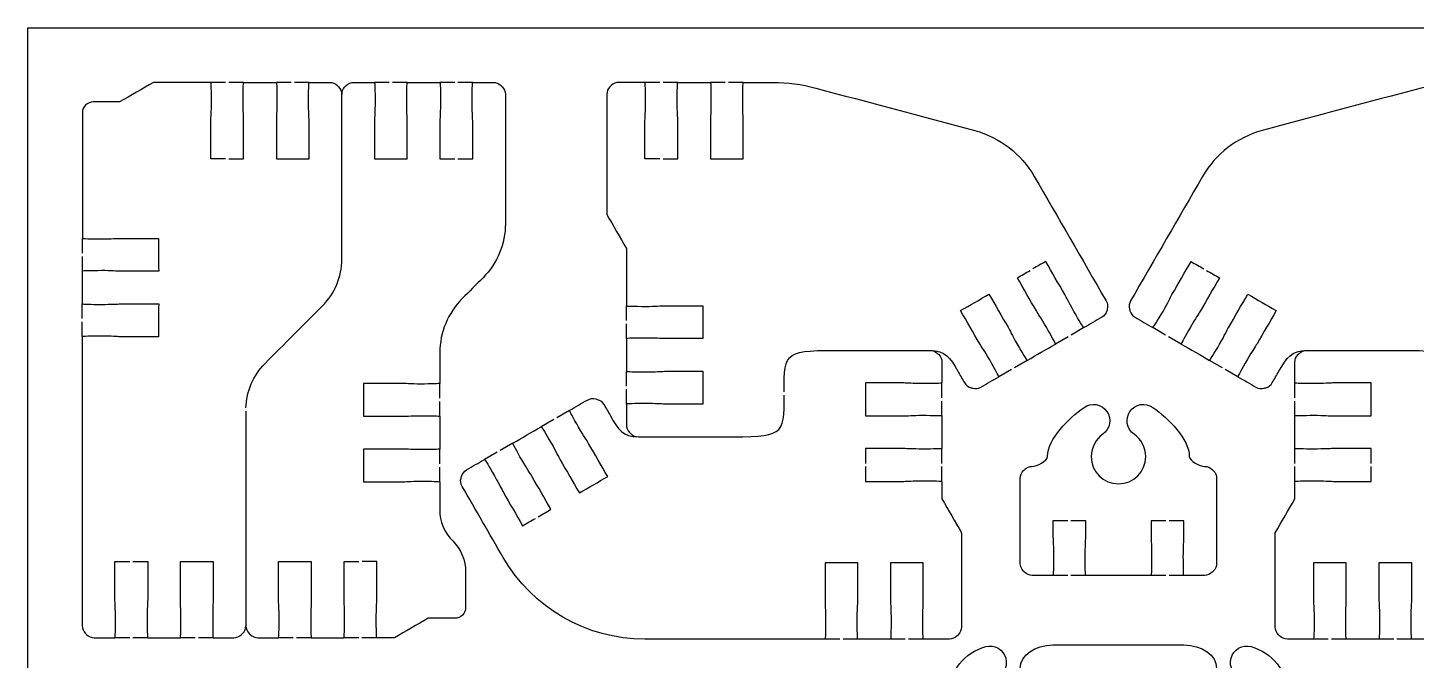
# Model space of a CAD drawing. Extents: x 0 to 410, y 0 to 300.
# Drawn here: x 0.2 to 127.5, y 242.2 to 300.2 of the extents above; entities that cross this region are included whole.
import ezdxf

# ---------------------------------------------------------------- set-up
doc = ezdxf.new("R2010")
doc.units = 0
doc.header["$MEASUREMENT"] = 0
doc.layers.add('DEFAULT', color=18, linetype='CONTINUOUS')

msp = doc.modelspace()

# ---------------------------------------------------------------- linework, layer by layer
at = {"layer": 'DEFAULT', "color": 18}
msp.add_lwpolyline([(200.18, 0.18), (0.18, 0.18), (0.18, 300.18), (200.18, 300.18)], close=True, dxfattribs=at)
at = {"layer": 'DEFAULT', "color": 1}
for points in [[(18.31, 295.17), (16.97, 295.17)], [(19.97, 295.17), (18.62, 295.17)], [(24.32, 295.17), (22.97, 295.17)], [(25.97, 295.17), (24.62, 295.17)], [(33.31, 295.17), (31.97, 295.17)], [(34.97, 295.17), (33.62, 295.17)], [(39.32, 295.17), (37.97, 295.17)], [(40.97, 295.17), (39.62, 295.17)], [(58.13, 295.17), (56.77, 295.17)], [(59.77, 295.17), (58.43, 295.17)], [(64.13, 295.17), (62.78, 295.17)], [(65.78, 295.17), (64.43, 295.17)], [(5.18, 279.54), (5.18, 280.89)], [(5.18, 277.89), (5.18, 279.24)], [(5.17, 273.54), (5.17, 274.89)], [(55.06, 273.36), (55.06, 274.71)], [(5.17, 271.89), (5.17, 273.24)], [(55.06, 271.71), (55.06, 273.06)], [(97.01, 272.71), (95.84, 272.03)], [(104.51, 272.03), (103.34, 272.71)], [(95.58, 271.88), (94.41, 271.21)], [(105.94, 271.21), (104.77, 271.88)], [(55.06, 267.36), (55.06, 268.7)], [(90.38, 268.88), (89.21, 268.21)], [(91.81, 269.71), (90.64, 269.04)], [(109.71, 269.04), (108.54, 269.71)], [(111.14, 268.21), (109.97, 268.88)], [(37.96, 266.25), (37.96, 267.6)], [(83.99, 266.29), (83.99, 267.64)], [(116.36, 266.29), (116.36, 267.64)], [(55.06, 265.71), (55.06, 267.06)], [(37.96, 264.6), (37.96, 265.95)], [(49.85, 265.13), (48.68, 264.46)], [(83.99, 264.64), (83.99, 265.99)], [(116.36, 264.64), (116.36, 265.99)], [(48.42, 264.31), (47.25, 263.63)], [(37.96, 260.24), (37.96, 261.59)], [(43.22, 261.31), (42.05, 260.63)], [(44.65, 262.13), (43.48, 261.46)], [(83.99, 260.28), (83.99, 261.63)], [(116.36, 260.28), (116.36, 261.63)], [(37.96, 258.59), (37.96, 259.94)], [(83.99, 258.63), (83.99, 259.98)], [(116.36, 258.63), (116.36, 259.98)], [(95.53, 250.01), (94.18, 250.01)], [(97.18, 250.01), (95.83, 250.01)], [(104.53, 250.01), (103.18, 250.01)], [(106.17, 250.01), (104.83, 250.01)], [(9.52, 244.3), (8.17, 244.3)], [(11.17, 244.3), (9.82, 244.3)], [(15.52, 244.3), (14.17, 244.3)], [(17.17, 244.3), (15.82, 244.3)], [(24.52, 244.3), (23.17, 244.3)], [(26.17, 244.3), (24.82, 244.3)], [(30.52, 244.3), (29.17, 244.3)], [(32.18, 244.3), (30.82, 244.3)], [(74.63, 244.18), (73.28, 244.18)], [(76.28, 244.18), (74.93, 244.18)], [(80.63, 244.18), (79.29, 244.18)], [(82.28, 244.18), (80.93, 244.18)], [(119.42, 244.18), (118.07, 244.18)], [(121.07, 244.18), (119.72, 244.18)], [(125.42, 244.18), (124.07, 244.18)], [(127.07, 244.18), (125.72, 244.18)]]:
    msp.add_lwpolyline(points, dxfattribs=at)
for points, knots in [([(18.31, 288.18), (17.86, 288.18), (17.41, 288.18), (16.96, 288.18), (16.96, 289.34), (16.96, 290.51), (16.96, 291.67), (16.97, 292.01), (17.02, 292.46), (17.02, 293.43), (17.02, 294.39), (16.99, 295.17), (16.97, 295.17), (15.21, 295.17), (13.46, 295.18), (11.71, 295.18), (10.67, 294.58), (9.64, 293.98), (8.6, 293.38), (7.79, 293.38), (6.98, 293.38), (6.18, 293.38), (5.63, 293.38), (5.18, 292.94), (5.18, 292.39), (5.18, 288.55), (5.18, 284.72), (5.18, 280.89), (5.18, 280.86), (5.96, 280.84), (6.93, 280.84), (7.89, 280.84), (8.34, 280.89), (8.67, 280.89), (9.84, 280.89), (11.01, 280.89), (12.17, 280.89), (12.17, 279.89), (12.17, 278.88), (12.18, 277.88), (11.01, 277.88), (9.84, 277.88), (8.67, 277.88), (8.34, 277.88), (7.89, 277.94), (6.93, 277.93), (6, 277.93), (5.24, 277.91), (5.17, 277.89), (5.17, 276.89), (5.17, 275.89), (5.17, 274.89), (5.17, 274.86), (5.96, 274.84), (6.92, 274.84), (7.89, 274.84), (8.34, 274.88), (8.68, 274.88), (9.84, 274.88), (11.01, 274.88), (12.18, 274.89), (12.17, 273.88), (12.17, 272.88), (12.17, 271.88), (11.01, 271.88), (9.84, 271.88), (8.67, 271.88), (8.34, 271.88), (7.89, 271.93), (6.92, 271.93), (5.96, 271.93), (5.18, 271.91), (5.17, 271.88), (5.17, 263.06), (5.17, 254.23), (5.17, 245.41), (5.17, 245.15), (5.28, 244.89), (5.46, 244.7), (5.5, 244.67), (5.53, 244.63), (5.57, 244.6), (5.76, 244.41), (6.01, 244.3), (6.27, 244.3), (6.91, 244.3), (7.54, 244.3), (8.17, 244.3), (8.2, 244.3), (8.22, 245.09), (8.22, 246.05), (8.22, 247.02), (8.17, 247.47), (8.17, 247.8), (8.17, 248.97), (8.17, 250.13), (8.17, 251.3), (8.62, 251.3), (9.07, 251.3), (9.52, 251.3)], [0, 0, 0, 0, 3.83, 3.83, 3.83, 13.74, 13.74, 13.74, 14.74, 14.74, 14.74, 15.74, 15.74, 15.74, 30.650003, 30.650003, 30.650003, 40.811027, 40.811027, 40.811027, 47.691027, 47.691027, 47.691027, 48.691027, 48.691027, 48.691027, 81.291027, 81.291027, 81.291027, 82.291027, 82.291027, 82.291027, 83.291027, 83.291027, 83.291027, 93.211027, 93.211027, 93.211027, 101.721033, 101.721033, 101.721033, 111.651033, 111.651033, 111.651033, 112.651033, 112.651033, 112.651033, 113.661033, 113.661033, 113.661033, 122.171033, 122.171033, 122.171033, 123.171033, 123.171033, 123.171033, 124.171033, 124.171033, 124.171033, 134.091038, 134.091038, 134.091038, 142.601044, 142.601044, 142.601044, 152.521044, 152.521044, 152.521044, 153.521044, 153.521044, 153.521044, 154.541044, 154.541044, 154.541044, 229.571044, 229.571044, 229.571044, 230.571044, 230.571044, 230.571044, 230.995308, 230.995308, 230.995308, 231.995308, 231.995308, 231.995308, 237.365308, 237.365308, 237.365308, 238.365308, 238.365308, 238.365308, 239.365308, 239.365308, 239.365308, 249.275308, 249.275308, 249.275308, 253.115308, 253.115308, 253.115308, 253.115308]), ([(18.61, 288.17), (19.06, 288.17), (19.52, 288.17), (19.97, 288.17), (19.97, 289.34), (19.97, 290.51), (19.97, 291.68), (19.97, 292.01), (19.92, 292.46), (19.92, 293.43), (19.92, 294.35), (19.94, 295.1), (19.97, 295.18), (20.97, 295.18), (21.97, 295.17), (22.97, 295.17), (23, 295.17), (23.02, 294.39), (23.02, 293.42), (23.02, 292.46), (22.96, 292.01), (22.97, 291.68), (22.97, 290.51), (22.97, 289.34), (22.97, 288.17), (23.97, 288.17), (24.97, 288.17), (25.97, 288.17), (25.97, 289.34), (25.97, 290.51), (25.97, 291.67), (25.97, 292.01), (25.92, 292.46), (25.92, 293.42), (25.92, 294.39), (25.94, 295.17), (25.97, 295.17), (26.6, 295.17), (27.23, 295.18), (27.86, 295.18), (28.13, 295.18), (28.38, 295.07), (28.57, 294.88), (28.6, 294.85), (28.64, 294.81), (28.68, 294.78), (28.86, 294.59), (28.97, 294.34), (28.97, 294.07)], [0, 0, 0, 0, 3.83, 3.83, 3.83, 13.76, 13.76, 13.76, 14.76, 14.76, 14.76, 16.76, 16.76, 16.76, 25.260006, 25.260006, 25.260006, 26.260006, 26.260006, 26.260006, 27.260006, 27.260006, 27.260006, 37.190006, 37.190006, 37.190006, 45.700006, 45.700006, 45.700006, 55.620006, 55.620006, 55.620006, 56.620006, 56.620006, 56.620006, 57.620006, 57.620006, 57.620006, 62.980015, 62.980015, 62.980015, 63.980015, 63.980015, 63.980015, 64.404279, 64.404279, 64.404279, 65.404279, 65.404279, 65.404279, 65.404279]), ([(20.18, 265.35), (20.22, 266.88), (20.84, 268.34), (21.93, 269.43), (23.69, 271.2), (25.45, 272.96), (27.21, 274.72), (28.34, 275.84), (28.97, 277.37), (28.97, 278.96), (28.97, 284), (28.97, 289.03), (28.97, 294.07), (28.97, 294.33), (29.07, 294.58), (29.26, 294.77), (29.3, 294.81), (29.33, 294.84), (29.37, 294.88), (29.56, 295.07), (29.83, 295.17), (30.1, 295.17), (30.72, 295.17), (31.34, 295.17), (31.97, 295.17), (32, 295.17), (32.02, 294.39), (32.02, 293.43), (32.02, 292.46), (31.97, 292.01), (31.97, 291.67), (31.97, 290.51), (31.97, 289.34), (31.97, 288.18), (32.97, 288.18), (33.97, 288.18), (34.97, 288.17), (34.97, 289.34), (34.97, 290.51), (34.97, 291.67), (34.97, 292.01), (34.92, 292.46), (34.92, 293.43), (34.92, 294.34), (34.94, 295.1), (34.97, 295.18), (35.97, 295.18), (36.97, 295.17), (37.97, 295.17), (38, 295.17), (38.02, 294.39), (38.02, 293.42), (38.02, 292.46), (37.97, 292.01), (37.97, 291.67), (37.97, 290.51), (37.97, 289.34), (37.97, 288.17), (38.42, 288.17), (38.87, 288.17), (39.32, 288.17)], [0, 0, 0, 0, 1, 1, 1, 22.177849, 22.177849, 22.177849, 23.177849, 23.177849, 23.177849, 65.987849, 65.987849, 65.987849, 66.987849, 66.987849, 66.987849, 67.405102, 67.405102, 67.405102, 68.405102, 68.405102, 68.405102, 73.695102, 73.695102, 73.695102, 74.695102, 74.695102, 74.695102, 75.695102, 75.695102, 75.695102, 85.605102, 85.605102, 85.605102, 94.115108, 94.115108, 94.115108, 104.035108, 104.035108, 104.035108, 105.035108, 105.035108, 105.035108, 107.035108, 107.035108, 107.035108, 115.545114, 115.545114, 115.545114, 116.545114, 116.545114, 116.545114, 117.545114, 117.545114, 117.545114, 127.465119, 127.465119, 127.465119, 131.305119, 131.305119, 131.305119, 131.305119]), ([(39.62, 288.18), (40.07, 288.18), (40.52, 288.18), (40.97, 288.18), (40.97, 289.34), (40.97, 290.51), (40.97, 291.67), (40.97, 292.01), (40.92, 292.46), (40.92, 293.42), (40.92, 294.39), (40.95, 295.17), (40.97, 295.17), (41.6, 295.17), (42.22, 295.17), (42.84, 295.17), (43.11, 295.17), (43.38, 295.07), (43.57, 294.88), (43.61, 294.84), (43.64, 294.81), (43.68, 294.77), (43.87, 294.59), (43.97, 294.34), (43.97, 294.09), (43.97, 290.14), (43.97, 286.18), (43.97, 282.23), (43.97, 280.38), (43.23, 278.6), (41.92, 277.28), (41.28, 276.65), (40.65, 276.01), (40.01, 275.37), (38.7, 274.06), (37.96, 272.28), (37.96, 270.42), (37.96, 269.48), (37.96, 268.54), (37.96, 267.6), (37.95, 267.57), (37.17, 267.55), (36.21, 267.54), (35.24, 267.54), (34.79, 267.6), (34.46, 267.59), (33.29, 267.59), (32.12, 267.59), (30.96, 267.59), (30.96, 266.59), (30.96, 265.59), (30.95, 264.59), (32.12, 264.59), (33.29, 264.59), (34.45, 264.59), (34.79, 264.59), (35.24, 264.64), (36.21, 264.64), (37.17, 264.64), (37.96, 264.62), (37.96, 264.59), (37.96, 263.59), (37.96, 262.59), (37.96, 261.59), (37.95, 261.56), (37.17, 261.54), (36.2, 261.54), (35.24, 261.54), (34.79, 261.59), (34.46, 261.59), (33.29, 261.59), (32.12, 261.59), (30.95, 261.59), (30.96, 260.59), (30.96, 259.59), (30.96, 258.59), (32.12, 258.59), (33.29, 258.59), (34.46, 258.59), (34.79, 258.59), (35.24, 258.64), (36.2, 258.64), (37.17, 258.64), (37.95, 258.62), (37.95, 258.59), (37.95, 257.73), (37.95, 256.88), (37.95, 256.02), (37.95, 254.95), (38.38, 253.93), (39.14, 253.17), (39.89, 252.42), (40.32, 251.39), (40.32, 250.32), (40.32, 249.25), (40.32, 248.17), (40.32, 247.09), (40.32, 246.54), (39.87, 246.09), (39.32, 246.09), (38.51, 246.09), (37.7, 246.09), (36.89, 246.09), (35.86, 245.49), (34.82, 244.9), (33.79, 244.3), (33.25, 244.3), (32.71, 244.3), (32.18, 244.3), (32.15, 244.31), (32.13, 245.09), (32.13, 246.05), (32.13, 247.02), (32.18, 247.46), (32.18, 247.8), (32.18, 248.97), (32.18, 250.13), (32.18, 251.3), (31.73, 251.3), (31.28, 251.3), (30.83, 251.3)], [0, 0, 0, 0, 3.83, 3.83, 3.83, 13.74, 13.74, 13.74, 14.74, 14.74, 14.74, 15.74, 15.74, 15.74, 21.03, 21.03, 21.03, 22.03, 22.03, 22.03, 22.447253, 22.447253, 22.447253, 23.447253, 23.447253, 23.447253, 57.047253, 57.047253, 57.047253, 58.047253, 58.047253, 58.047253, 65.71229, 65.71229, 65.71229, 66.71229, 66.71229, 66.71229, 74.72229, 74.72229, 74.72229, 75.72229, 75.72229, 75.72229, 76.72229, 76.72229, 76.72229, 86.64229, 86.64229, 86.64229, 95.152296, 95.152296, 95.152296, 105.072301, 105.072301, 105.072301, 106.072301, 106.072301, 106.072301, 107.072301, 107.072301, 107.072301, 115.582301, 115.582301, 115.582301, 116.582301, 116.582301, 116.582301, 117.582301, 117.582301, 117.582301, 127.512301, 127.512301, 127.512301, 136.022307, 136.022307, 136.022307, 145.942307, 145.942307, 145.942307, 146.942307, 146.942307, 146.942307, 147.942307, 147.942307, 147.942307, 155.222307, 155.222307, 155.222307, 156.222307, 156.222307, 156.222307, 157.222307, 157.222307, 157.222307, 166.372307, 166.372307, 166.372307, 167.372307, 167.372307, 167.372307, 174.242307, 174.242307, 174.242307, 184.403331, 184.403331, 184.403331, 188.973342, 188.973342, 188.973342, 189.973342, 189.973342, 189.973342, 190.973342, 190.973342, 190.973342, 200.883342, 200.883342, 200.883342, 204.713342, 204.713342, 204.713342, 204.713342]), ([(58.13, 288.18), (57.67, 288.18), (57.22, 288.18), (56.77, 288.18), (56.77, 289.34), (56.77, 290.51), (56.77, 291.68), (56.77, 292.01), (56.82, 292.46), (56.82, 293.43), (56.82, 294.39), (56.8, 295.17), (56.77, 295.18), (55.97, 295.18), (55.17, 295.18), (54.38, 295.18), (54.11, 295.18), (53.85, 295.07), (53.67, 294.88), (53.63, 294.85), (53.6, 294.81), (53.56, 294.78), (53.37, 294.59), (53.27, 294.34), (53.27, 294.07), (53.27, 290.41), (53.27, 286.74), (53.27, 283.07), (53.87, 282.04), (54.46, 281), (55.06, 279.97), (55.06, 278.22), (55.06, 276.46), (55.06, 274.71), (55.06, 274.68), (55.84, 274.66), (56.81, 274.66), (57.78, 274.66), (58.23, 274.71), (58.56, 274.71), (59.73, 274.71), (60.9, 274.71), (62.06, 274.71), (62.06, 273.71), (62.06, 272.71), (62.06, 271.71), (60.89, 271.71), (59.73, 271.71), (58.56, 271.71), (58.22, 271.71), (57.78, 271.76), (56.81, 271.76), (55.85, 271.76), (55.07, 271.74), (55.06, 271.71), (55.06, 270.71), (55.06, 269.71), (55.06, 268.71), (55.06, 268.68), (55.84, 268.66), (56.81, 268.66), (57.78, 268.66), (58.22, 268.71), (58.56, 268.71), (59.73, 268.71), (60.89, 268.71), (62.06, 268.71), (62.06, 267.71), (62.06, 266.71), (62.06, 265.71), (60.89, 265.71), (59.73, 265.71), (58.56, 265.71), (58.22, 265.71), (57.78, 265.76), (56.81, 265.76), (55.85, 265.76), (55.07, 265.74), (55.06, 265.71), (55.06, 265.08), (55.06, 264.45), (55.06, 263.81), (55.06, 263.55), (55.17, 263.29), (55.35, 263.11), (55.39, 263.07), (55.42, 263.04), (55.46, 263), (55.65, 262.81), (55.9, 262.71), (56.17, 262.71), (58.75, 262.71), (61.33, 262.71), (63.91, 262.71)], [0, 0, 0, 0, 3.84, 3.84, 3.84, 13.76, 13.76, 13.76, 14.76, 14.76, 14.76, 15.76, 15.76, 15.76, 22.55, 22.55, 22.55, 23.55, 23.55, 23.55, 23.974264, 23.974264, 23.974264, 24.974264, 24.974264, 24.974264, 56.154264, 56.154264, 56.154264, 66.315288, 66.315288, 66.315288, 81.225288, 81.225288, 81.225288, 82.225288, 82.225288, 82.225288, 83.225288, 83.225288, 83.225288, 93.145288, 93.145288, 93.145288, 101.655294, 101.655294, 101.655294, 111.575294, 111.575294, 111.575294, 112.575294, 112.575294, 112.575294, 113.575294, 113.575294, 113.575294, 122.075299, 122.075299, 122.075299, 123.075299, 123.075299, 123.075299, 124.075299, 124.075299, 124.075299, 133.995299, 133.995299, 133.995299, 142.505299, 142.505299, 142.505299, 152.425299, 152.425299, 152.425299, 153.425299, 153.425299, 153.425299, 154.425299, 154.425299, 154.425299, 159.785299, 159.785299, 159.785299, 160.785299, 160.785299, 160.785299, 161.209563, 161.209563, 161.209563, 162.209563, 162.209563, 162.209563, 184.159563, 184.159563, 184.159563, 184.159563]), ([(58.43, 288.18), (58.88, 288.18), (59.33, 288.18), (59.78, 288.18), (59.78, 289.34), (59.77, 290.51), (59.77, 291.68), (59.78, 292.01), (59.72, 292.46), (59.72, 293.43), (59.72, 294.39), (59.75, 295.18), (59.77, 295.18), (60.77, 295.18), (61.77, 295.18), (62.78, 295.18), (62.81, 295.17), (62.82, 294.39), (62.82, 293.43), (62.82, 292.46), (62.78, 292.01), (62.77, 291.68), (62.77, 290.51), (62.77, 289.34), (62.77, 288.18), (63.77, 288.18), (64.77, 288.18), (65.77, 288.18), (65.77, 289.34), (65.78, 290.51), (65.78, 291.67), (65.78, 292.01), (65.73, 292.46), (65.73, 293.43), (65.73, 294.39), (65.75, 295.17), (65.78, 295.17), (66.7, 295.17), (67.61, 295.17), (68.53, 295.17), (69.84, 295.17), (71.15, 295), (72.42, 294.66), (77.28, 293.36), (82.14, 292.06), (87, 290.76), (89.3, 290.14), (91.27, 288.63), (92.46, 286.57), (94.66, 282.77), (96.86, 278.97), (99.05, 275.17), (99.19, 274.94), (99.22, 274.66), (99.16, 274.41), (99.14, 274.36), (99.13, 274.31), (99.12, 274.26), (99.05, 274.01), (98.88, 273.79), (98.65, 273.66), (98.1, 273.34), (97.56, 273.03), (97.01, 272.71), (96.97, 272.72), (96.57, 273.38), (96.09, 274.2), (95.61, 275.04), (95.43, 275.45), (95.26, 275.74), (94.68, 276.75), (94.09, 277.76), (93.51, 278.77), (93.12, 278.54), (92.73, 278.32), (92.34, 278.1)], [0, 0, 0, 0, 3.82, 3.82, 3.82, 13.740005, 13.740005, 13.740005, 14.740005, 14.740005, 14.740005, 15.740005, 15.740005, 15.740005, 24.250005, 24.250005, 24.250005, 25.250005, 25.250005, 25.250005, 26.250005, 26.250005, 26.250005, 36.170005, 36.170005, 36.170005, 44.680005, 44.680005, 44.680005, 54.59001, 54.59001, 54.59001, 55.59001, 55.59001, 55.59001, 56.59001, 56.59001, 56.59001, 64.40001, 64.40001, 64.40001, 65.40001, 65.40001, 65.40001, 108.206171, 108.206171, 108.206171, 109.206171, 109.206171, 109.206171, 146.527458, 146.527458, 146.527458, 147.527458, 147.527458, 147.527458, 147.951958, 147.951958, 147.951958, 148.951958, 148.951958, 148.951958, 154.337643, 154.337643, 154.337643, 155.337643, 155.337643, 155.337643, 156.337643, 156.337643, 156.337643, 166.253151, 166.253151, 166.253151, 170.074695, 170.074695, 170.074695, 170.074695]), ([(141.93, 288.18), (141.48, 288.18), (141.03, 288.18), (140.58, 288.18), (140.58, 289.34), (140.58, 290.51), (140.58, 291.68), (140.58, 292.01), (140.63, 292.46), (140.63, 293.43), (140.63, 294.35), (140.61, 295.1), (140.58, 295.18), (139.58, 295.18), (138.58, 295.18), (137.58, 295.18), (137.55, 295.17), (137.53, 294.39), (137.53, 293.43), (137.53, 292.46), (137.58, 292.01), (137.58, 291.68), (137.58, 290.51), (137.58, 289.34), (137.58, 288.18), (136.58, 288.18), (135.58, 288.18), (134.58, 288.18), (134.58, 289.34), (134.58, 290.51), (134.58, 291.67), (134.58, 292.01), (134.63, 292.46), (134.63, 293.43), (134.63, 294.39), (134.6, 295.17), (134.58, 295.17), (133.66, 295.17), (132.74, 295.17), (131.82, 295.17), (130.51, 295.17), (129.2, 295), (127.94, 294.66), (123.07, 293.36), (118.21, 292.06), (113.35, 290.76), (111.05, 290.14), (109.08, 288.63), (107.89, 286.57), (105.69, 282.77), (103.5, 278.97), (101.3, 275.17), (101.16, 274.94), (101.13, 274.66), (101.2, 274.41), (101.21, 274.36), (101.22, 274.31), (101.23, 274.26), (101.31, 274.01), (101.47, 273.79), (101.7, 273.66), (102.25, 273.34), (102.8, 273.03), (103.34, 272.71), (103.38, 272.72), (103.79, 273.38), (104.27, 274.2), (104.75, 275.04), (104.92, 275.45), (105.09, 275.74), (105.68, 276.75), (106.26, 277.76), (106.84, 278.77), (107.23, 278.54), (107.62, 278.32), (108.01, 278.1)], [0, 0, 0, 0, 3.84, 3.84, 3.84, 13.760005, 13.760005, 13.760005, 14.760005, 14.760005, 14.760005, 16.760005, 16.760005, 16.760005, 25.270005, 25.270005, 25.270005, 26.270005, 26.270005, 26.270005, 27.270005, 27.270005, 27.270005, 37.190005, 37.190005, 37.190005, 45.700005, 45.700005, 45.700005, 55.61001, 55.61001, 55.61001, 56.61001, 56.61001, 56.61001, 57.61001, 57.61001, 57.61001, 65.43001, 65.43001, 65.43001, 66.43001, 66.43001, 66.43001, 109.236171, 109.236171, 109.236171, 110.236171, 110.236171, 110.236171, 147.557458, 147.557458, 147.557458, 148.557458, 148.557458, 148.557458, 148.981958, 148.981958, 148.981958, 149.981958, 149.981958, 149.981958, 155.367643, 155.367643, 155.367643, 156.367643, 156.367643, 156.367643, 157.367643, 157.367643, 157.367643, 167.283151, 167.283151, 167.283151, 171.104695, 171.104695, 171.104695, 171.104695]), ([(82.89, 270.63), (84.32, 270.63), (84.74, 269.96), (85.45, 268.72), (85.66, 268.37), (85.86, 268.02), (86.06, 267.67), (86.19, 267.44), (86.41, 267.27), (86.67, 267.2), (86.71, 267.19), (86.76, 267.18), (86.81, 267.16), (87.07, 267.09), (87.34, 267.13), (87.57, 267.26), (88.12, 267.58), (88.66, 267.89), (89.21, 268.21), (89.22, 268.25), (88.85, 268.93), (88.38, 269.75), (87.89, 270.59), (87.63, 270.95), (87.46, 271.24), (86.88, 272.25), (86.29, 273.26), (85.71, 274.27), (86.58, 274.77), (87.44, 275.27), (88.31, 275.77), (88.89, 274.76), (89.48, 273.75), (90.06, 272.74), (90.23, 272.45), (90.41, 272.04), (90.89, 271.2), (91.37, 270.37), (91.77, 269.72), (91.81, 269.71), (92.68, 270.21), (93.54, 270.71), (94.41, 271.21), (94.42, 271.25), (94.05, 271.93), (93.58, 272.75), (93.09, 273.59), (92.83, 273.95), (92.66, 274.24), (92.08, 275.25), (91.49, 276.26), (90.91, 277.27), (91.3, 277.5), (91.69, 277.72), (92.08, 277.95)], [0, 0, 0, 0, 1, 1, 1, 4.454417, 4.454417, 4.454417, 5.454417, 5.454417, 5.454417, 5.878917, 5.878917, 5.878917, 6.878917, 6.878917, 6.878917, 12.242284, 12.242284, 12.242284, 13.242284, 13.242284, 13.242284, 14.242284, 14.242284, 14.242284, 24.166446, 24.166446, 24.166446, 32.682719, 32.682719, 32.682719, 42.59688, 42.59688, 42.59688, 43.59688, 43.59688, 43.59688, 44.59688, 44.59688, 44.59688, 53.104489, 53.104489, 53.104489, 54.104489, 54.104489, 54.104489, 55.104489, 55.104489, 55.104489, 65.032308, 65.032308, 65.032308, 68.862517, 68.862517, 68.862517, 68.862517]), ([(108.27, 277.95), (108.66, 277.72), (109.05, 277.5), (109.44, 277.27), (108.86, 276.26), (108.28, 275.25), (107.69, 274.24), (107.52, 273.95), (107.26, 273.59), (106.78, 272.75), (106.3, 271.93), (105.93, 271.25), (105.94, 271.21), (106.81, 270.71), (107.68, 270.21), (108.54, 269.71), (108.58, 269.72), (108.99, 270.37), (109.46, 271.2), (109.94, 272.04), (110.12, 272.45), (110.29, 272.74), (110.88, 273.75), (111.46, 274.76), (112.04, 275.77), (112.91, 275.27), (113.78, 274.77), (114.64, 274.27), (114.06, 273.26), (113.48, 272.25), (112.89, 271.24), (112.72, 270.95), (112.46, 270.59), (111.98, 269.75), (111.5, 268.93), (111.13, 268.25), (111.14, 268.21), (111.69, 267.89), (112.24, 267.58), (112.78, 267.26), (113.01, 267.13), (113.29, 267.09), (113.54, 267.16), (113.59, 267.18), (113.64, 267.19), (113.68, 267.2), (113.94, 267.27), (114.16, 267.44), (114.29, 267.67), (114.49, 268.02), (114.7, 268.37), (114.9, 268.72), (115.62, 269.96), (116.03, 270.63), (117.46, 270.63)], [0, 0, 0, 0, 3.830209, 3.830209, 3.830209, 13.758028, 13.758028, 13.758028, 14.758028, 14.758028, 14.758028, 15.758028, 15.758028, 15.758028, 24.265637, 24.265637, 24.265637, 25.265637, 25.265637, 25.265637, 26.265637, 26.265637, 26.265637, 36.179798, 36.179798, 36.179798, 44.696071, 44.696071, 44.696071, 54.620233, 54.620233, 54.620233, 55.620233, 55.620233, 55.620233, 56.620233, 56.620233, 56.620233, 61.9836, 61.9836, 61.9836, 62.9836, 62.9836, 62.9836, 63.4081, 63.4081, 63.4081, 64.4081, 64.4081, 64.4081, 67.862517, 67.862517, 67.862517, 68.862517, 68.862517, 68.862517, 68.862517]), ([(69.53, 266.82), (69.53, 270.63), (69.6, 270.63), (75.15, 270.63), (77.73, 270.63), (80.31, 270.63), (82.89, 270.63), (83.16, 270.63), (83.41, 270.53), (83.6, 270.34), (83.63, 270.31), (83.67, 270.27), (83.7, 270.24), (83.89, 270.05), (84, 269.79), (84, 269.53), (84, 268.9), (84, 268.27), (84, 267.64), (83.99, 267.6), (83.21, 267.59), (82.24, 267.59), (81.28, 267.59), (80.83, 267.64), (80.5, 267.64), (79.33, 267.64), (78.17, 267.64), (77, 267.64), (77, 266.63), (77, 265.63), (77, 264.63), (78.17, 264.63), (79.33, 264.63), (80.5, 264.63), (80.83, 264.63), (81.28, 264.68), (82.24, 264.68), (83.21, 264.68), (84, 264.66), (84, 264.63), (84, 263.63), (84, 262.63), (83.99, 261.63), (83.99, 261.6), (83.21, 261.59), (82.25, 261.59), (81.28, 261.59), (80.83, 261.63), (80.5, 261.63), (79.33, 261.63), (78.17, 261.63), (77, 261.63), (77, 261.18), (77, 260.73), (77, 260.28)], [0, 0, 0, 0, 1, 1, 1, 22.95, 22.95, 22.95, 23.95, 23.95, 23.95, 24.367253, 24.367253, 24.367253, 25.367253, 25.367253, 25.367253, 30.727253, 30.727253, 30.727253, 31.727253, 31.727253, 31.727253, 32.727253, 32.727253, 32.727253, 42.647253, 42.647253, 42.647253, 51.157253, 51.157253, 51.157253, 61.077253, 61.077253, 61.077253, 62.077253, 62.077253, 62.077253, 63.077253, 63.077253, 63.077253, 71.577259, 71.577259, 71.577259, 72.577259, 72.577259, 72.577259, 73.577259, 73.577259, 73.577259, 83.497259, 83.497259, 83.497259, 87.327259, 87.327259, 87.327259, 87.327259]), ([(123.35, 260.28), (123.35, 260.73), (123.35, 261.18), (123.35, 261.63), (122.19, 261.63), (121.02, 261.63), (119.85, 261.63), (119.52, 261.63), (119.07, 261.59), (118.1, 261.59), (117.15, 261.59), (116.37, 261.6), (116.36, 261.63), (116.36, 262.63), (116.36, 263.63), (116.35, 264.63), (116.35, 264.66), (117.14, 264.68), (118.11, 264.68), (119.07, 264.68), (119.52, 264.63), (119.85, 264.63), (121.02, 264.63), (122.19, 264.63), (123.35, 264.63), (123.35, 265.63), (123.35, 266.63), (123.35, 267.64), (122.19, 267.64), (121.02, 267.64), (119.85, 267.64), (119.52, 267.64), (119.07, 267.59), (118.11, 267.59), (117.14, 267.59), (116.36, 267.6), (116.35, 267.64), (116.35, 268.27), (116.35, 268.9), (116.35, 269.53), (116.35, 269.79), (116.46, 270.05), (116.65, 270.24), (116.69, 270.27), (116.72, 270.31), (116.75, 270.34), (116.94, 270.53), (117.2, 270.63), (117.46, 270.63), (120.04, 270.63), (122.62, 270.63), (125.21, 270.63), (130.75, 270.63), (130.83, 270.63), (130.83, 266.82)], [0, 0, 0, 0, 3.83, 3.83, 3.83, 13.75, 13.75, 13.75, 14.75, 14.75, 14.75, 15.75, 15.75, 15.75, 24.250006, 24.250006, 24.250006, 25.250006, 25.250006, 25.250006, 26.250006, 26.250006, 26.250006, 36.170006, 36.170006, 36.170006, 44.680006, 44.680006, 44.680006, 54.600006, 54.600006, 54.600006, 55.600006, 55.600006, 55.600006, 56.600006, 56.600006, 56.600006, 61.960006, 61.960006, 61.960006, 62.960006, 62.960006, 62.960006, 63.377259, 63.377259, 63.377259, 64.377259, 64.377259, 64.377259, 86.327259, 86.327259, 86.327259, 87.327259, 87.327259, 87.327259, 87.327259]), ([(46.98, 255.39), (47.37, 255.62), (47.76, 255.84), (48.15, 256.07), (47.57, 257.08), (46.98, 258.09), (46.4, 259.1), (46.23, 259.39), (45.97, 259.75), (45.48, 260.59), (45.01, 261.41), (44.64, 262.09), (44.65, 262.13), (45.52, 262.63), (46.38, 263.13), (47.25, 263.63), (47.28, 263.62), (47.69, 262.97), (48.17, 262.14), (48.65, 261.3), (48.83, 260.89), (49, 260.6), (49.58, 259.59), (50.16, 258.58), (50.75, 257.57), (51.61, 258.07), (52.48, 258.57), (53.35, 259.07), (52.76, 260.08), (52.18, 261.09), (51.6, 262.1), (51.43, 262.39), (51.17, 262.75), (50.68, 263.59), (50.21, 264.41), (49.84, 265.09), (49.85, 265.13), (50.39, 265.45), (50.94, 265.76), (51.49, 266.08), (51.72, 266.21), (51.99, 266.25), (52.25, 266.18), (52.3, 266.17), (52.34, 266.15), (52.39, 266.14), (52.65, 266.07), (52.87, 265.9), (53, 265.67), (53.2, 265.32), (53.41, 264.97), (53.61, 264.62), (54.32, 263.38), (54.74, 262.71), (56.17, 262.71)], [0, 0, 0, 0, 3.830209, 3.830209, 3.830209, 13.758028, 13.758028, 13.758028, 14.758028, 14.758028, 14.758028, 15.758028, 15.758028, 15.758028, 24.265637, 24.265637, 24.265637, 25.265637, 25.265637, 25.265637, 26.265637, 26.265637, 26.265637, 36.179798, 36.179798, 36.179798, 44.696071, 44.696071, 44.696071, 54.620233, 54.620233, 54.620233, 55.620233, 55.620233, 55.620233, 56.620233, 56.620233, 56.620233, 61.9836, 61.9836, 61.9836, 62.9836, 62.9836, 62.9836, 63.4081, 63.4081, 63.4081, 64.4081, 64.4081, 64.4081, 67.862517, 67.862517, 67.862517, 68.862517, 68.862517, 68.862517, 68.862517]), ([(20.17, 265.05), (20.17, 258.5), (20.17, 251.95), (20.17, 245.4), (20.17, 245.14), (20.28, 244.88), (20.47, 244.69), (20.5, 244.66), (20.53, 244.63), (20.57, 244.59), (20.76, 244.4), (21.01, 244.3), (21.28, 244.3), (21.91, 244.3), (22.54, 244.3), (23.17, 244.3), (23.2, 244.3), (23.22, 245.09), (23.22, 246.05), (23.22, 247.02), (23.17, 247.46), (23.17, 247.8), (23.17, 248.97), (23.17, 250.14), (23.17, 251.3), (24.17, 251.3), (25.17, 251.3), (26.17, 251.3), (26.17, 250.13), (26.17, 248.97), (26.17, 247.8), (26.18, 247.47), (26.12, 247.02), (26.12, 246.05), (26.12, 245.09), (26.14, 244.31), (26.17, 244.3), (27.17, 244.3), (28.17, 244.3), (29.17, 244.3), (29.2, 244.37), (29.22, 245.13), (29.23, 246.05), (29.23, 247.02), (29.18, 247.47), (29.18, 247.8), (29.18, 248.97), (29.18, 250.13), (29.18, 251.3), (29.63, 251.3), (30.08, 251.3), (30.53, 251.3)], [0, 0, 0, 0, 55.68, 55.68, 55.68, 56.68, 56.68, 56.68, 57.090122, 57.090122, 57.090122, 58.090122, 58.090122, 58.090122, 63.460131, 63.460131, 63.460131, 64.460131, 64.460131, 64.460131, 65.460131, 65.460131, 65.460131, 75.380131, 75.380131, 75.380131, 83.890131, 83.890131, 83.890131, 93.820131, 93.820131, 93.820131, 94.820131, 94.820131, 94.820131, 95.820131, 95.820131, 95.820131, 105.320137, 105.320137, 105.320137, 106.320137, 106.320137, 106.320137, 107.320137, 107.320137, 107.320137, 117.250137, 117.250137, 117.250137, 121.080137, 121.080137, 121.080137, 121.080137]), ([(95.53, 255.01), (95.08, 255.01), (94.63, 255.01), (94.18, 255.01), (94.18, 254.51), (94.18, 254.01), (94.18, 253.51), (94.18, 253.17), (94.23, 252.72), (94.23, 251.76), (94.23, 250.79), (94.2, 250.01), (94.18, 250.01), (93.54, 250.01), (92.91, 250.01), (92.28, 250.01), (92.02, 250.01), (91.76, 250.11), (91.58, 250.3), (91.54, 250.34), (91.51, 250.37), (91.47, 250.41), (91.28, 250.6), (91.18, 250.85), (91.18, 251.11), (91.18, 253.71), (91.18, 256.31), (91.18, 258.9), (91.18, 259.17), (91.28, 259.42), (91.47, 259.61), (91.51, 259.64), (91.54, 259.68), (91.58, 259.71), (91.76, 259.9), (92.02, 260), (92.28, 260), (92.68, 260), (93.68, 260.49), (93.68, 260.9), (93.68, 262.53), (95.61, 264.41), (97.03, 265.41), (97.7, 265.88), (98.64, 265.72), (99.11, 265.04), (99.59, 264.36), (99.42, 263.43), (98.75, 262.95), (98.11, 262.5), (97.68, 261.75), (97.68, 260.9), (97.68, 259.52), (98.8, 258.4), (100.18, 258.4), (101.56, 258.4), (102.68, 259.52), (102.68, 260.9), (102.68, 261.75), (102.26, 262.5), (101.61, 262.95), (100.93, 263.43), (100.77, 264.36), (101.24, 265.04), (101.72, 265.72), (102.65, 265.88), (103.33, 265.41), (104.75, 264.41), (106.68, 262.53), (106.68, 260.9), (106.68, 260.49), (107.67, 260), (108.08, 260), (108.34, 260), (108.59, 259.9), (108.78, 259.71), (108.81, 259.68), (108.85, 259.64), (108.88, 259.61), (109.07, 259.42), (109.18, 259.17), (109.18, 258.9), (109.18, 256.31), (109.18, 253.71), (109.18, 251.11), (109.18, 250.85), (109.07, 250.6), (108.88, 250.41), (108.85, 250.37), (108.81, 250.34), (108.78, 250.3), (108.59, 250.11), (108.34, 250.01), (108.07, 250.01), (107.44, 250.01), (106.81, 250.01), (106.18, 250.01), (106.15, 250.01), (106.13, 250.79), (106.13, 251.76), (106.13, 252.72), (106.18, 253.17), (106.18, 253.51), (106.18, 254.01), (106.18, 254.51), (106.18, 255.01), (105.73, 255.01), (105.28, 255.01), (104.83, 255.01)], [0, 0, 0, 0, 3.83, 3.83, 3.83, 8.08, 8.08, 8.08, 9.08, 9.08, 9.08, 10.08, 10.08, 10.08, 15.45, 15.45, 15.45, 16.45, 16.45, 16.45, 16.874264, 16.874264, 16.874264, 17.874264, 17.874264, 17.874264, 39.944264, 39.944264, 39.944264, 40.944264, 40.944264, 40.944264, 41.368528, 41.368528, 41.368528, 42.368528, 42.368528, 42.368528, 43.368528, 43.368528, 43.368528, 44.368528, 44.368528, 44.368528, 45.368528, 45.368528, 45.368528, 46.368528, 46.368528, 46.368528, 47.368528, 47.368528, 47.368528, 48.368528, 48.368528, 48.368528, 49.368528, 49.368528, 49.368528, 50.368528, 50.368528, 50.368528, 51.368528, 51.368528, 51.368528, 52.368528, 52.368528, 52.368528, 53.368528, 53.368528, 53.368528, 54.368528, 54.368528, 54.368528, 55.368528, 55.368528, 55.368528, 55.792792, 55.792792, 55.792792, 56.792792, 56.792792, 56.792792, 78.862792, 78.862792, 78.862792, 79.862792, 79.862792, 79.862792, 80.287056, 80.287056, 80.287056, 81.287056, 81.287056, 81.287056, 86.657056, 86.657056, 86.657056, 87.657056, 87.657056, 87.657056, 88.657056, 88.657056, 88.657056, 92.907056, 92.907056, 92.907056, 96.737056, 96.737056, 96.737056, 96.737056]), ([(77, 259.98), (77, 259.53), (77, 259.08), (77, 258.63), (78.16, 258.63), (79.33, 258.63), (80.5, 258.63), (80.83, 258.63), (81.28, 258.68), (82.25, 258.68), (83.21, 258.68), (84, 258.66), (84, 258.63), (84, 258.1), (84, 257.56), (84, 257.02), (84.6, 255.99), (85.19, 254.95), (85.79, 253.92), (85.79, 251.04), (85.79, 248.16), (85.79, 245.28), (85.79, 245.02), (85.68, 244.76), (85.5, 244.57), (85.46, 244.54), (85.43, 244.5), (85.39, 244.47), (85.2, 244.28), (84.95, 244.18), (84.68, 244.18), (83.88, 244.18), (83.09, 244.18), (82.29, 244.18), (82.26, 244.18), (82.24, 244.96), (82.24, 245.93), (82.24, 246.89), (82.28, 247.34), (82.29, 247.68), (82.29, 248.84), (82.29, 250.01), (82.29, 251.17), (81.29, 251.17), (80.28, 251.17), (79.28, 251.17), (79.28, 250.01), (79.28, 248.84), (79.29, 247.68), (79.28, 247.34), (79.33, 246.89), (79.33, 245.93), (79.33, 244.96), (79.31, 244.18), (79.29, 244.18), (78.28, 244.18), (77.28, 244.18), (76.28, 244.18), (76.25, 244.19), (76.23, 244.97), (76.23, 245.93), (76.23, 246.89), (76.28, 247.34), (76.29, 247.68), (76.29, 248.84), (76.29, 250.01), (76.29, 251.17), (75.29, 251.17), (74.29, 251.17), (73.28, 251.17), (73.28, 250.01), (73.28, 248.84), (73.28, 247.68), (73.28, 247.34), (73.33, 246.9), (73.33, 245.93), (73.33, 244.96), (73.31, 244.18), (73.28, 244.18), (67.77, 244.18), (62.26, 244.18), (56.75, 244.18), (51.39, 244.18), (46.44, 247.03), (43.76, 251.67), (42.51, 253.84), (41.26, 256.01), (40, 258.17), (39.87, 258.4), (39.83, 258.68), (39.9, 258.93), (39.92, 258.98), (39.93, 259.03), (39.94, 259.08), (40.01, 259.33), (40.18, 259.55), (40.41, 259.68), (40.96, 260), (41.5, 260.32), (42.05, 260.63), (42.09, 260.62), (42.49, 259.97), (42.97, 259.14), (43.45, 258.3), (43.63, 257.89), (43.8, 257.6), (44.38, 256.59), (44.96, 255.58), (45.55, 254.57), (45.94, 254.8), (46.33, 255.02), (46.72, 255.24)], [0, 0, 0, 0, 3.83, 3.83, 3.83, 13.75, 13.75, 13.75, 14.75, 14.75, 14.75, 15.75, 15.75, 15.75, 20.32, 20.32, 20.32, 30.481024, 30.481024, 30.481024, 54.961024, 54.961024, 54.961024, 55.961024, 55.961024, 55.961024, 56.385288, 56.385288, 56.385288, 57.385288, 57.385288, 57.385288, 64.175288, 64.175288, 64.175288, 65.175288, 65.175288, 65.175288, 66.175288, 66.175288, 66.175288, 76.095288, 76.095288, 76.095288, 84.615288, 84.615288, 84.615288, 94.535293, 94.535293, 94.535293, 95.535293, 95.535293, 95.535293, 96.535293, 96.535293, 96.535293, 105.045293, 105.045293, 105.045293, 106.045293, 106.045293, 106.045293, 107.045293, 107.045293, 107.045293, 116.965293, 116.965293, 116.965293, 125.475293, 125.475293, 125.475293, 135.385298, 135.385298, 135.385298, 136.385298, 136.385298, 136.385298, 137.385298, 137.385298, 137.385298, 184.255298, 184.255298, 184.255298, 185.255298, 185.255298, 185.255298, 206.554809, 206.554809, 206.554809, 207.554809, 207.554809, 207.554809, 207.979309, 207.979309, 207.979309, 208.979309, 208.979309, 208.979309, 214.356344, 214.356344, 214.356344, 215.356344, 215.356344, 215.356344, 216.356344, 216.356344, 216.356344, 226.271852, 226.271852, 226.271852, 230.088408, 230.088408, 230.088408, 230.088408]), ([(153.64, 255.25), (154.03, 255.02), (154.41, 254.8), (154.8, 254.57), (155.39, 255.58), (155.97, 256.59), (156.56, 257.6), (156.72, 257.89), (156.9, 258.3), (157.38, 259.14), (157.86, 259.97), (158.26, 260.62), (158.3, 260.63), (158.85, 260.32), (159.4, 260), (159.94, 259.68), (160.17, 259.55), (160.34, 259.33), (160.41, 259.08), (160.42, 259.03), (160.44, 258.98), (160.45, 258.93), (160.52, 258.68), (160.48, 258.4), (160.35, 258.17), (159.1, 256.01), (157.84, 253.84), (156.59, 251.67), (153.91, 247.03), (148.96, 244.18), (143.6, 244.18), (138.09, 244.18), (132.58, 244.18), (127.07, 244.18), (127.04, 244.18), (127.02, 244.96), (127.02, 245.93), (127.02, 246.9), (127.07, 247.34), (127.07, 247.68), (127.07, 248.84), (127.07, 250.01), (127.07, 251.17), (126.07, 251.17), (125.07, 251.17), (124.07, 251.17), (124.07, 250.01), (124.07, 248.84), (124.07, 247.68), (124.07, 247.34), (124.12, 246.89), (124.12, 245.93), (124.12, 244.97), (124.1, 244.19), (124.07, 244.18), (123.07, 244.18), (122.07, 244.18), (121.07, 244.18), (121.04, 244.18), (121.02, 244.96), (121.02, 245.93), (121.02, 246.89), (121.07, 247.34), (121.07, 247.68), (121.07, 248.84), (121.07, 250.01), (121.07, 251.17), (120.07, 251.17), (119.07, 251.17), (118.07, 251.17), (118.07, 250.01), (118.07, 248.84), (118.07, 247.68), (118.07, 247.34), (118.12, 246.89), (118.12, 245.93), (118.12, 244.96), (118.1, 244.18), (118.07, 244.18), (117.27, 244.18), (116.47, 244.18), (115.67, 244.18), (115.41, 244.18), (115.15, 244.28), (114.96, 244.47), (114.93, 244.5), (114.89, 244.54), (114.86, 244.57), (114.67, 244.76), (114.56, 245.02), (114.56, 245.28), (114.56, 248.16), (114.56, 251.04), (114.56, 253.92), (115.16, 254.95), (115.76, 255.99), (116.35, 257.02), (116.35, 257.56), (116.35, 258.1), (116.35, 258.63), (116.35, 258.66), (117.14, 258.68), (118.1, 258.68), (119.07, 258.68), (119.52, 258.63), (119.86, 258.63), (121.02, 258.63), (122.19, 258.63), (123.36, 258.63), (123.36, 259.08), (123.36, 259.53), (123.36, 259.98)], [0, 0, 0, 0, 3.821544, 3.821544, 3.821544, 13.737052, 13.737052, 13.737052, 14.737052, 14.737052, 14.737052, 15.737052, 15.737052, 15.737052, 21.114087, 21.114087, 21.114087, 22.114087, 22.114087, 22.114087, 22.538586, 22.538586, 22.538586, 23.538586, 23.538586, 23.538586, 44.838098, 44.838098, 44.838098, 45.838098, 45.838098, 45.838098, 92.698098, 92.698098, 92.698098, 93.698098, 93.698098, 93.698098, 94.698098, 94.698098, 94.698098, 104.608103, 104.608103, 104.608103, 113.118103, 113.118103, 113.118103, 123.038103, 123.038103, 123.038103, 124.038103, 124.038103, 124.038103, 125.038103, 125.038103, 125.038103, 133.548103, 133.548103, 133.548103, 134.548103, 134.548103, 134.548103, 135.548103, 135.548103, 135.548103, 145.468108, 145.468108, 145.468108, 153.988108, 153.988108, 153.988108, 163.908108, 163.908108, 163.908108, 164.908108, 164.908108, 164.908108, 165.908108, 165.908108, 165.908108, 172.698108, 172.698108, 172.698108, 173.698108, 173.698108, 173.698108, 174.122372, 174.122372, 174.122372, 175.122372, 175.122372, 175.122372, 199.602372, 199.602372, 199.602372, 209.763396, 209.763396, 209.763396, 214.333396, 214.333396, 214.333396, 215.333396, 215.333396, 215.333396, 216.333396, 216.333396, 216.333396, 226.253396, 226.253396, 226.253396, 230.083396, 230.083396, 230.083396, 230.083396]), ([(104.53, 255.01), (104.08, 255.01), (103.63, 255.01), (103.18, 255.01), (103.18, 254.51), (103.18, 254.01), (103.18, 253.51), (103.18, 253.17), (103.22, 252.72), (103.22, 251.76), (103.22, 250.79), (103.2, 250.01), (103.18, 250.01), (101.18, 250.01), (99.18, 250.01), (97.18, 250.01), (97.15, 250.01), (97.13, 250.79), (97.13, 251.76), (97.13, 252.72), (97.18, 253.17), (97.18, 253.51), (97.18, 254.01), (97.18, 254.51), (97.18, 255.01), (96.73, 255.01), (96.28, 255.01), (95.83, 255.01)], [0, 0, 0, 0, 3.83, 3.83, 3.83, 8.08, 8.08, 8.08, 9.08, 9.08, 9.08, 10.08, 10.08, 10.08, 27.08, 27.08, 27.08, 28.08, 28.08, 28.08, 29.08, 29.08, 29.08, 33.33, 33.33, 33.33, 37.16, 37.16, 37.16, 37.16]), ([(9.82, 251.3), (10.27, 251.3), (10.72, 251.3), (11.17, 251.3), (11.17, 250.14), (11.17, 248.97), (11.17, 247.8), (11.17, 247.47), (11.12, 247.02), (11.12, 246.05), (11.12, 245.09), (11.14, 244.31), (11.17, 244.3), (12.17, 244.3), (13.17, 244.3), (14.17, 244.3), (14.2, 244.38), (14.22, 245.13), (14.22, 246.05), (14.22, 247.02), (14.17, 247.47), (14.17, 247.8), (14.17, 248.97), (14.17, 250.14), (14.17, 251.3), (15.17, 251.3), (16.17, 251.3), (17.17, 251.3), (17.17, 250.13), (17.17, 248.97), (17.17, 247.8), (17.17, 247.47), (17.13, 247.02), (17.13, 246.05), (17.13, 245.09), (17.14, 244.31), (17.17, 244.3), (17.81, 244.3), (18.44, 244.3), (19.07, 244.3), (19.33, 244.3), (19.59, 244.41), (19.77, 244.6), (19.81, 244.63), (19.85, 244.67), (19.88, 244.7), (20.07, 244.89), (20.17, 245.14), (20.17, 245.41)], [0, 0, 0, 0, 3.83119, 3.83119, 3.83119, 13.754276, 13.754276, 13.754276, 14.754586, 14.754586, 14.754586, 15.754897, 15.754897, 15.754897, 24.277549, 24.277549, 24.277549, 25.277859, 25.277859, 25.277859, 26.27817, 26.27817, 26.27817, 36.201251, 36.201251, 36.201251, 44.7139, 44.7139, 44.7139, 54.626978, 54.626978, 54.626978, 55.627289, 55.627289, 55.627289, 56.627599, 56.627599, 56.627599, 61.989264, 61.989264, 61.989264, 62.989574, 62.989574, 62.989574, 63.41397, 63.41397, 63.41397, 64.414281, 64.414281, 64.414281, 64.414281]), ([(95.53, 238.64), (95.08, 238.64), (94.63, 238.64), (94.18, 238.64), (94.18, 238.14), (94.18, 237.64), (94.18, 237.14), (94.18, 236.81), (94.23, 236.36), (94.23, 235.39), (94.23, 234.43), (94.2, 233.64), (94.18, 233.64), (91.62, 233.64), (89.31, 231.88), (87.6, 232.64), (85.79, 233.44), (84.67, 236.83), (84.67, 239.14), (84.67, 241.23), (86.09, 242.98), (88.01, 243.49), (88.81, 243.71), (89.63, 243.23), (89.85, 242.43), (90.06, 241.63), (89.59, 240.8), (88.79, 240.59), (88.15, 240.42), (87.67, 239.84), (87.67, 239.14), (87.67, 238.31), (88.35, 237.64), (89.17, 237.64), (90.81, 237.64), (91.18, 240.2), (91.18, 241.5), (91.18, 242.68), (92.52, 243.64), (94.18, 243.64), (98.18, 243.64), (102.18, 243.64), (106.18, 243.64), (107.84, 243.64), (109.18, 242.68), (109.18, 241.5), (109.18, 240.2), (109.54, 237.64), (111.18, 237.64), (112.01, 237.64), (112.68, 238.31), (112.68, 239.14), (112.68, 239.84), (112.21, 240.42), (111.57, 240.59), (110.77, 240.8), (110.29, 241.63), (110.51, 242.43), (110.72, 243.23), (111.54, 243.71), (112.34, 243.49), (114.26, 242.98), (115.68, 241.23), (115.68, 239.14), (115.68, 236.83), (114.56, 233.44), (112.75, 232.64), (111.05, 231.88), (108.73, 233.64), (106.18, 233.64), (106.15, 233.64), (106.13, 234.43), (106.13, 235.39), (106.13, 236.36), (106.18, 236.81), (106.18, 237.14), (106.18, 237.64), (106.18, 238.14), (106.18, 238.64), (105.73, 238.64), (105.28, 238.64), (104.83, 238.64)], [0, 0, 0, 0, 3.83, 3.83, 3.83, 8.08, 8.08, 8.08, 9.08, 9.08, 9.08, 10.08, 10.08, 10.08, 11.08, 11.08, 11.08, 12.08, 12.08, 12.08, 13.08, 13.08, 13.08, 14.08, 14.08, 14.08, 15.08, 15.08, 15.08, 16.08, 16.08, 16.08, 17.08, 17.08, 17.08, 18.08, 18.08, 18.08, 19.08, 19.08, 19.08, 53.1, 53.1, 53.1, 54.1, 54.1, 54.1, 55.1, 55.1, 55.1, 56.1, 56.1, 56.1, 57.1, 57.1, 57.1, 58.1, 58.1, 58.1, 59.1, 59.1, 59.1, 60.1, 60.1, 60.1, 61.1, 61.1, 61.1, 62.1, 62.1, 62.1, 63.1, 63.1, 63.1, 64.1, 64.1, 64.1, 68.35, 68.35, 68.35, 72.18, 72.18, 72.18, 72.18])]:
    msp.add_open_spline(points, degree=3, knots=knots, dxfattribs=at)
msp.add_open_spline([(63.91, 262.71), (69.46, 262.71), (69.53, 262.71), (69.53, 266.52)], degree=3, dxfattribs=at)

doc.saveas('drawing.dxf')
